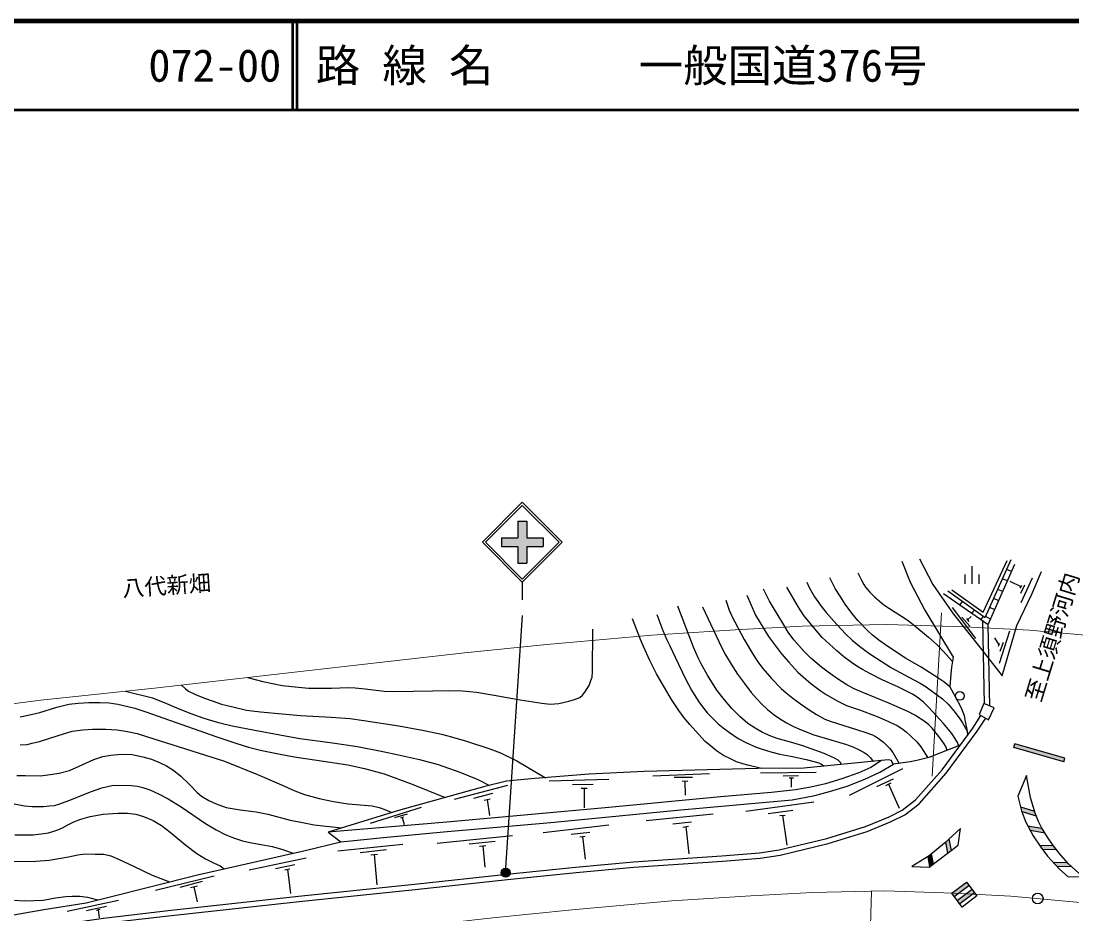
# Model space of a CAD drawing. Units: millimetres at full size, sheet at 1:1000; details may follow other scales. Extents: x 40000 to 680000, y 20000 to 380000.
# Drawn here: x 147185 to 265510, y 279482 to 380000 of the extents above; entities that cross this region are included whole.
import ezdxf
from ezdxf.enums import TextEntityAlignment as Align

# ---------------------------------------------------------------- set-up
doc = ezdxf.new("R2010")
doc.units = ezdxf.units.MM
doc.header["$LTSCALE"] = 1000
doc.linetypes.add('CHAIN', pattern=[18.5, 12, -1.5, 3.5, -1.5])
for name, color, linetype, lineweight in [('M-BGD', 7, 'Continuous', 25), ('M-BMK', 2, 'CHAIN', 13), ('M-BMK-SRVR', 3, 'Continuous', 25), ('M-STR-HTXT', 7, 'Continuous', 13), ('M-STR-STRC', 7, 'Continuous', 25), ('M-TTL', 2, 'Continuous', 140), ('M-TTL-LINE', 7, 'Continuous', 50)]:
    doc.layers.add(name, color=color, linetype=linetype, lineweight=lineweight)
doc.layers.add('M-BMK-HTXT', color=7, linetype='Continuous')
doc.layers.add('M-TTL-TXT', color=7, linetype='Continuous')
doc.styles.add('ＭＳ ゴシック', font='')
doc.styles.get('ＭＳ ゴシック').set_extended_font_data('MS Gothic')

msp = doc.modelspace()

# ---------------------------------------------------------------- hatches: boundary and pattern name
at = {"layer": 'M-STR-STRC'}
for points in [[(201266, 321835), (203127, 321835), (203128, 323695), (204128, 323695), (204127, 321835), (205986, 321835), (205986, 320835), (204127, 320835), (204126, 318975), (203126, 318975), (203127, 320835), (201266, 320835)], [(258969, 298212), (259093, 298644), (264716, 297032), (264592, 296600)], [(259851, 291025), (259819, 291111), (259711, 291536), (261305, 291065), (261372, 290844), (261494, 290540)], [(260802, 288913), (260518, 289421), (262117, 289134), (262444, 288619)], [(251527, 286334), (251295, 287589), (251686, 287946), (251928, 286640)], [(262181, 286735), (261993, 286986), (261869, 287178), (263395, 287215), (263734, 286774)], [(249521, 284806), (249310, 285949), (249429, 286021), (249711, 286256), (249922, 285112)], [(263839, 284826), (263423, 285265), (264985, 285304), (265098, 285176), (265437, 284865)], [(201250, 284129, 0.41421), (201750, 283629, 0.41421), (202250, 284129, 1)], [(252262, 281464), (251992, 281824), (253645, 283066), (253915, 282706)], [(252894, 280624), (252623, 280984), (254276, 282225), (254547, 281866)]]:
    msp.add_hatch(color=256, dxfattribs=at).paths.add_polyline_path(points)

# ---------------------------------------------------------------- linework, layer by layer
at = {"layer": 'M-BGD'}
for p, q in [((254278, 316636), (254278, 318629)), ((253478, 316636), (253478, 317681)), ((255078, 316636), (255078, 317681)), ((258250, 316970), (257705, 317215)), ((258719, 318032), (258182, 318274)), ((259773, 314552), (261081, 317328)), ((257718, 315767), (257165, 316016)), ((259778, 316298), (258568, 316921)), ((259687, 316145), (259870, 316451)), ((259757, 315612), (260198, 316527)), ((257266, 314744), (256706, 314996)), ((252030, 313983), (254643, 310485)), ((252922, 314269), (253201, 314665)), ((254275, 313325), (254549, 313715)), ((256819, 313732), (256252, 313987)), ((253127, 312895), (253997, 311876)), ((253616, 312755), (253912, 312420)), ((253764, 312587), (254176, 312972)), ((255270, 312630), (255542, 313017)), ((255669, 303152), (255470, 312491)), ((256345, 312662), (255797, 312977)), ((256261, 302891), (256079, 312066)), ((257332, 307728), (258507, 311338)), ((257297, 309795), (256817, 310584)), ((257409, 309074), (257786, 310069)), ((257229, 309632), (257366, 309958)), ((240467, 292841), (246476, 295855)), ((206646, 294467), (213367, 294667)), ((218319, 295022), (224697, 295303)), ((220704, 294865), (222773, 294865)), ((230458, 295363), (236701, 295427)), ((232996, 295042), (234727, 295068)), ((233663, 294812), (234150, 294799)), ((233907, 294805), (233907, 293761)), ((243524, 293818), (245422, 294701)), ((196007, 292422), (202011, 293982)), ((209294, 294048), (211597, 294077)), ((210262, 293638), (210930, 293638)), ((210596, 293638), (210595, 291414)), ((221615, 294460), (222256, 294449)), ((221935, 294454), (221952, 292841)), ((244548, 293948), (245171, 294239)), ((244860, 294094), (246038, 291408)), ((198182, 292501), (200304, 293070)), ((199329, 292284), (199997, 292447)), ((199663, 292366), (199943, 290569)), ((186545, 289719), (192284, 291513)), ((228809, 291041), (236453, 292094)), ((231299, 290811), (234096, 291175)), ((189257, 290348), (190691, 290771)), ((189943, 290308), (190280, 290400)), ((190111, 290354), (190320, 289560)), ((217566, 289986), (225108, 290772)), ((232621, 290562), (233215, 290620)), ((232918, 290591), (233407, 287245)), ((205959, 288663), (213381, 289524)), ((220559, 289638), (222660, 289865)), ((221707, 289261), (222342, 289366)), ((222025, 289313), (222382, 286268)), ((194055, 287459), (202520, 288326)), ((197652, 287387), (200550, 287678)), ((209139, 288482), (211244, 288705)), ((210106, 288152), (210691, 288237)), ((210399, 288195), (210712, 285654)), ((182851, 286583), (190169, 287345)), ((185368, 286409), (188323, 286757)), ((198816, 287133), (199507, 287181)), ((199162, 287157), (199410, 284745)), ((172881, 284433), (179273, 285802)), ((186558, 286128), (187320, 286209)), ((186939, 286168), (187253, 282773)), ((175848, 284608), (178005, 285061)), ((176894, 284460), (177458, 284580)), ((177176, 284520), (177542, 281776)), ((162330, 282169), (168930, 283791)), ((165089, 282484), (167623, 283160)), ((166249, 282450), (167060, 282642)), ((166655, 282546), (167004, 280851)), ((152389, 279810), (158146, 281044)), ((154551, 279891), (156805, 280379)), ((155681, 279921), (156086, 280011)), ((155883, 279966), (155972, 279062))]:
    msp.add_line(p, q, dxfattribs=at)
for points in [[(246338, 319187), (247301, 316845), (248949, 313671), (252120, 308379), (251939, 307255), (251853, 306479), (251772, 305050), (252361, 303949), (252983, 302775), (253369, 301836), (253484, 301137), (253703, 300063), (253754, 299591)], [(248327, 319459), (249863, 316570), (250851, 315125), (252159, 313225), (254942, 309743), (257635, 306300), (259291, 311941), (260980, 315488), (262084, 318048)], [(251050, 315576), (256081, 312064), (259088, 318866)], [(251525, 315845), (255749, 312871), (258676, 319372)], [(251979, 315976), (255512, 313463), (258196, 319277)], [(251772, 305050), (251067, 305596), (250529, 305984), (248520, 307257), (246760, 308282), (245122, 309349), (243927, 310187), (243070, 310880), (242493, 311394), (241401, 312533), (240726, 313350), (239990, 314371), (239397, 315249), (238858, 316105), (238249, 317307)], [(241384, 317878), (241807, 317059), (242086, 316560), (242280, 316265), (242483, 316011), (242754, 315698), (243269, 315174), (244344, 314293), (245604, 313465), (246314, 313000), (246948, 312586), (247584, 312117), (249351, 310655), (250333, 309792), (250992, 309082), (252042, 307895)], [(251453, 297900), (251291, 298325), (251127, 298619), (250871, 299018), (250533, 299473), (249776, 300389), (249401, 300771), (248985, 301117), (247830, 301850), (247032, 302284), (244897, 303220), (241946, 304413), (240978, 304829), (240164, 305279), (239111, 305947), (238066, 306687), (237321, 307256), (236116, 308279), (235361, 309019), (234212, 310329), (233573, 311222), (232839, 312405), (232020, 313758), (231454, 314707), (230770, 316057)], [(252763, 298409), (252594, 298855), (252339, 299279), (251976, 299788), (251027, 300922), (249373, 302748), (248830, 303281), (248190, 303795), (247569, 304212), (245976, 305030), (244133, 305835), (242755, 306543), (241931, 307008), (241297, 307380), (240705, 307778), (239832, 308418), (239027, 309116), (237395, 310622), (236550, 311566), (236045, 312205), (235318, 313097), (234716, 314028), (233407, 316268)], [(235673, 316838), (235904, 316243), (236514, 315194), (237389, 313997), (237837, 313420), (239027, 312084), (240053, 310992), (240779, 310310), (241602, 309631), (242656, 308855), (243496, 308271), (245194, 307201), (247159, 306146), (248405, 305464), (249110, 305040), (249960, 304396), (250915, 303697), (251552, 303083), (252190, 302355), (252816, 301572), (253194, 301000), (253686, 300148)], [(226549, 314816), (226916, 313668), (227223, 312995), (228599, 310392), (229659, 308606), (230223, 307735), (230689, 307111), (231669, 305983), (232780, 304879), (233322, 304375), (234086, 303790), (234946, 303129), (235921, 302455), (236740, 301951), (237677, 301422), (238287, 301183), (239812, 300693), (241379, 300215), (242306, 299915), (243046, 299634), (243372, 299461), (243697, 299278), (244003, 299059), (244303, 298804), (244951, 298136), (245343, 297668), (246062, 296432)], [(228893, 315369), (229897, 313110), (231341, 310734), (232807, 308754), (233613, 307829), (234661, 306686), (235232, 306163), (236117, 305412), (237163, 304633), (237822, 304194), (239083, 303457), (240138, 302946), (241582, 302465), (243565, 301707), (244509, 301298), (245822, 300696), (246366, 300362), (246847, 299991), (247342, 299554), (248032, 298849), (248477, 298279), (249297, 297075)], [(239546, 296307), (239415, 296567), (239174, 296789), (238778, 297021), (237601, 297561), (235205, 298411), (234075, 298739), (232315, 299223), (231611, 299512), (230675, 299927), (229852, 300402), (229022, 300942), (228105, 301704), (227215, 302614), (226385, 303569), (225534, 304662), (224492, 306350), (223756, 307639), (223438, 308324), (222897, 309500), (221120, 314134)], [(223900, 314057), (226047, 309529), (226514, 308664), (227141, 307601), (227865, 306470), (228622, 305428), (229373, 304427), (230008, 303735), (230572, 303121), (231232, 302495), (231985, 301903), (232584, 301500), (233367, 301010), (234170, 300583), (235008, 300208), (236462, 299648), (237712, 299259), (240003, 298610), (240841, 298280), (241494, 297982), (242098, 297676), (242461, 297426), (242831, 297064), (243111, 296651)], [(230544, 295844), (229013, 296228), (228447, 296394), (227726, 296616), (227049, 296937), (226283, 297337), (225477, 297851), (224822, 298392), (224224, 298904), (223456, 299708), (222479, 300814), (221849, 301565), (221254, 302392), (220431, 303632), (219617, 304969), (218721, 306508), (217986, 308002), (217252, 309601), (216934, 310374), (216046, 312687)], [(218767, 313187), (219450, 311392), (219903, 310330), (220237, 309655), (220845, 308372), (222002, 305963), (222687, 304690), (223174, 303893), (223592, 303265), (224072, 302610), (224444, 302131), (224910, 301651), (225675, 300889), (226223, 300444), (226945, 299897), (227432, 299559), (227945, 299235), (228785, 298768), (229967, 298275), (230515, 298079), (231618, 297734), (232624, 297477), (233854, 297241), (235578, 296869), (236611, 296612), (237017, 296498), (237246, 296383), (237435, 296268), (237586, 296117)], [(172692, 306099), (174400, 305653), (176588, 305187), (178427, 304997), (179544, 304890), (182155, 304890), (184004, 304984), (184811, 304930), (185929, 304823), (188069, 304567), (189132, 304540), (193542, 304593), (195345, 304633), (196893, 304606), (198482, 304445), (200470, 304121), (203391, 303570), (205827, 303220), (206756, 303112), (207725, 303166), (208869, 303435), (209515, 303624), (210111, 303857), (210409, 304126), (210665, 304458), (210914, 304852), (211142, 305184), (211357, 305758), (211476, 306150), (211518, 306724), (211566, 311532)], [(158967, 304561), (162003, 303804), (163563, 303185), (164884, 302628), (166312, 302042), (167782, 301508), (168643, 301248), (169568, 300981), (170945, 300653), (173514, 300160), (176319, 299636), (178580, 299245), (181975, 298774), (184072, 298476), (185253, 298291), (187933, 297784), (189680, 297415), (192043, 296881), (194135, 296293), (196581, 295430), (198605, 294609), (199937, 293957)], [(165242, 305248), (165687, 304844), (166026, 304564), (166832, 304202), (167848, 303793), (168829, 303443), (169763, 303104), (171025, 302789), (172590, 302439), (174132, 302252), (176604, 302007), (178648, 301832), (182117, 301645), (184227, 301478), (185792, 301257), (189740, 300649), (192571, 300122), (194510, 299713), (195643, 299410), (197348, 298919), (199985, 298087), (201164, 297632), (202998, 296721), (206223, 294826)], [(147102, 301669), (147999, 301878), (149285, 302177), (151220, 302764), (152581, 303092), (153612, 303212), (154838, 303287), (156055, 303301), (157096, 303233), (158097, 303098), (159219, 302841), (160011, 302636), (161228, 302230), (169218, 299420), (171470, 298683), (172782, 298277), (174309, 297885), (176162, 297494), (177946, 297183), (180501, 296804), (183990, 296264), (185863, 295871), (188067, 295250), (191236, 294085), (194954, 292584)], [(141625, 276866), (156467, 279028), (163739, 279878), (178422, 281474), (191489, 282844), (201890, 283952), (209627, 284754), (216139, 285345), (226107, 286018), (230339, 286359), (232550, 286708), (237916, 287985), (242260, 289336), (244919, 290421), (246385, 291163), (247887, 292331), (250891, 295705), (254348, 300398), (255267, 301810)], [(141705, 276271), (156545, 278433), (163806, 279282), (178485, 280877), (191552, 282247), (201953, 283356), (209685, 284157), (216186, 284747), (226151, 285419), (230410, 285763), (232667, 286119), (238075, 287406), (242463, 288770), (245169, 289875), (246707, 290653), (248299, 291891), (251358, 295327), (254841, 300056), (255793, 301524)], [(147090, 298519), (147864, 298572), (148437, 298697), (149280, 298905), (151355, 299582), (152938, 300060), (154146, 300206), (155239, 300279), (156738, 300300), (157993, 300216), (159180, 300039), (160273, 299799), (161324, 299477), (170096, 296695), (173821, 295191), (176528, 294004), (178017, 293338), (179115, 292940), (180750, 292482), (182364, 292149), (184009, 291878), (186711, 291650), (187512, 291463), (188147, 291254), (188939, 290889)], [(252931, 298474), (249405, 297103), (248035, 296750), (247295, 296606), (245411, 296340), (245279, 296550), (245190, 296749), (244803, 296815), (235319, 295898), (230152, 295840), (217357, 295508), (211147, 295217), (205028, 294731), (201845, 294440), (199391, 293819), (189699, 291121), (181767, 288699), (183182, 287597)], [(146709, 295083), (147646, 295072), (149338, 295038), (150206, 295128), (151486, 295333), (152659, 295649), (153742, 296122), (155389, 296878), (156415, 297193), (157295, 297374), (158457, 297464), (159691, 297420), (160898, 297183), (161890, 296912), (162849, 296506), (163578, 296141), (164379, 295622), (165168, 294980), (166127, 294078), (167007, 293165), (167515, 292759), (168315, 292240), (169139, 291868), (170289, 291474), (171857, 291203), (173658, 290998), (174989, 290717), (177482, 290051), (178703, 289813), (180192, 289520), (183282, 289162)], [(244057, 296743), (242867, 295985), (241501, 295374), (239602, 294710), (237761, 294122), (236109, 293770), (234392, 293445), (231687, 293159), (225929, 292677), (213381, 291454), (195118, 289818), (181767, 288699)], [(183182, 287597), (188371, 288133), (195168, 288760), (206834, 289793), (221069, 291149), (231078, 292062), (233991, 292345), (236566, 292822), (238192, 293251), (240208, 293875), (242191, 294658), (243869, 295439), (245411, 296340)], [(146215, 291902), (147560, 291666), (148430, 291582), (149735, 291595), (150378, 291654), (150942, 291706), (151454, 291844), (152560, 292240), (155138, 293269), (156273, 293696), (157405, 293940), (158054, 293985), (159616, 293959), (160301, 293885), (160899, 293708), (161679, 293465), (162676, 293006), (163746, 292429), (165209, 291537), (167969, 289671), (169163, 288943), (170153, 288425), (171090, 288036), (172113, 287714), (172960, 287524), (174213, 287295), (175472, 287078), (176647, 286737), (177777, 286310)], [(146483, 288395), (148560, 288386), (149447, 288485), (150266, 288629), (150875, 288790), (151332, 288969), (151851, 289193), (152460, 289524), (153150, 289847), (153929, 290169), (154977, 290455), (156445, 290715), (158072, 290842), (159173, 290815), (160105, 290707), (160974, 290466), (162079, 289990), (163010, 289444), (163986, 288692), (165759, 287232), (166974, 286288), (167959, 285671), (168855, 285250), (169598, 284892), (170039, 284555)], [(138693, 277777), (144837, 279130), (149765, 279994), (154517, 280752), (156754, 281299), (167041, 283876), (179186, 286630), (183182, 287597)], [(145528, 285396), (148850, 285431), (150342, 285535), (152518, 285905), (153566, 286139), (154411, 286243), (155533, 286231), (156528, 286196), (157280, 286023), (158164, 285660), (159842, 284851), (161960, 283856), (163921, 283094)], [(146439, 281052), (147524, 280956), (148623, 280994), (149664, 281052), (151051, 281283), (152227, 281457), (152949, 281505), (153801, 281475), (154688, 281369), (155799, 281066)]]:
    msp.add_lwpolyline(points, dxfattribs=at)
msp.add_lwpolyline([(255054, 301926), (256116, 301349), (256734, 302683), (255595, 303185)], close=True, dxfattribs=at)
msp.add_circle((252881, 304035), 500, dxfattribs=at)
at = {"layer": 'M-BMK'}
msp.add_lwpolyline([(63027, 258949), (69020, 260367), (75310, 261704), (79546, 262658), (85724, 263896), (92245, 265076), (99141, 266245), (105704, 267356), (113064, 268376), (133063, 271183), (152930, 273754), (165851, 275123), (177431, 276446), (190603, 277948), (200311, 279050), (209233, 279945), (220471, 280951), (229363, 281511), (236306, 281896), (244442, 282073), (252204, 281817), (258631, 281498), (266437, 280783)], dxfattribs=at)
at = {"layer": 'M-BMK-SRVR'}
msp.add_circle((261654, 281221), 600, dxfattribs=at)
at = {"layer": 'M-STR-HTXT'}
for p, q in [((249761, 295011), (250814, 313366)), ((242928, 282040), (242376, 263984))]:
    msp.add_line(p, q, dxfattribs=at)
msp.add_lwpolyline([(56600, 286496), (63720, 288383), (70016, 289912), (74408, 290957), (81761, 292657), (87892, 294060), (94577, 295426), (101248, 296740), (108920, 298088), (129053, 300914), (149424, 303550), (162568, 304943), (174029, 306252), (187212, 307756), (197123, 308881), (206398, 309811), (218189, 310867), (227589, 311459), (235150, 311878), (244611, 312084), (253442, 311792), (260744, 311430), (269516, 310626)], dxfattribs=at)
at = {"layer": 'M-STR-STRC'}
for p, q in [((199126, 321335), (203626, 325835)), ((199480, 321335), (203626, 325482)), ((208126, 321335), (203626, 325835)), ((207773, 321335), (203626, 325482)), ((203128, 323695), (203127, 321835)), ((203128, 323695), (204128, 323695)), ((204128, 323695), (204127, 321835)), ((199126, 321335), (203626, 316835)), ((199480, 321335), (203626, 317188)), ((201266, 321835), (201266, 320835)), ((201266, 321835), (203127, 321835)), ((201266, 320835), (203127, 320835)), ((203127, 320835), (203126, 318975)), ((203626, 317188), (207773, 321335)), ((203626, 316835), (208126, 321335)), ((204127, 320835), (204126, 318975)), ((204127, 321835), (205986, 321835)), ((204127, 320835), (205986, 320835)), ((205986, 321835), (205986, 320835)), ((203126, 318975), (204126, 318975)), ((203626, 316835), (203626, 314835)), ((201750, 284129), (203648, 313093)), ((258969, 298212), (259093, 298644)), ((264592, 296600), (258969, 298212)), ((264716, 297032), (259093, 298644)), ((264592, 296600), (264716, 297032)), ((259711, 291536), (261305, 291065)), ((259851, 291025), (261494, 290540)), ((260518, 289421), (262117, 289134)), ((260802, 288913), (262444, 288619)), ((251527, 286334), (251295, 287589)), ((251928, 286640), (251686, 287946)), ((261869, 287178), (263395, 287215)), ((262181, 286735), (263734, 286774)), ((249521, 284806), (249310, 285949)), ((249922, 285112), (249711, 286256)), ((263423, 285265), (264985, 285304)), ((263839, 284826), (265437, 284865)), ((252262, 281464), (253915, 282706)), ((254276, 282225), (252623, 280984)), ((254547, 281866), (252894, 280624))]:
    msp.add_line(p, q, dxfattribs=at)
for points in [[(260393, 295070), (259406, 292735), (259819, 291111), (260297, 289818), (261147, 288294), (261993, 286986), (262746, 285981), (264120, 284528), (265098, 283656), (266711, 283696), (265098, 285176), (264068, 286338), (263328, 287303), (262759, 288122), (262072, 289205), (261755, 289892), (261372, 290844), (260841, 292608)], [(249426, 284734), (252683, 287215), (252961, 289110), (251147, 287454), (249429, 286021), (247465, 284841)], [(251992, 281824), (253645, 283066), (254815, 281508), (253162, 280267)]]:
    msp.add_lwpolyline(points, close=True, dxfattribs=at)
msp.add_circle((201750, 284129), 500, dxfattribs=at)
at = {"layer": 'M-TTL'}
msp.add_line((680000, 380000), (40000, 380000), dxfattribs=at)
at = {"layer": 'M-TTL-LINE'}
for p, q in [((177750, 380000), (177750, 370000)), ((178250, 380000), (178250, 370000)), ((40000, 370000), (680000, 370000))]:
    msp.add_line(p, q, dxfattribs=at)

# ---------------------------------------------------------------- texts
at = {"layer": 'M-BMK-HTXT', "style": 'ＭＳ ゴシック'}
for s, rotation, p in [('八代新畑', 3.791, (158674, 314663)), ('至上須野河内', 72.979, (262494, 303061))]:
    msp.add_text(s, height=1833, rotation=rotation, dxfattribs=at).set_placement(p, align=Align.BOTTOM_LEFT)
at = {"layer": 'M-TTL-TXT', "style": 'ＭＳ ゴシック'}
for s, p in [('072-00', (161521, 375000)), ('路 線 名', (180380, 375000)), ('一般国道376号', (216734, 375000))]:
    msp.add_text(s, height=3666, dxfattribs=at).set_placement(p, align=Align.MIDDLE_LEFT)

doc.saveas('drawing.dxf')
